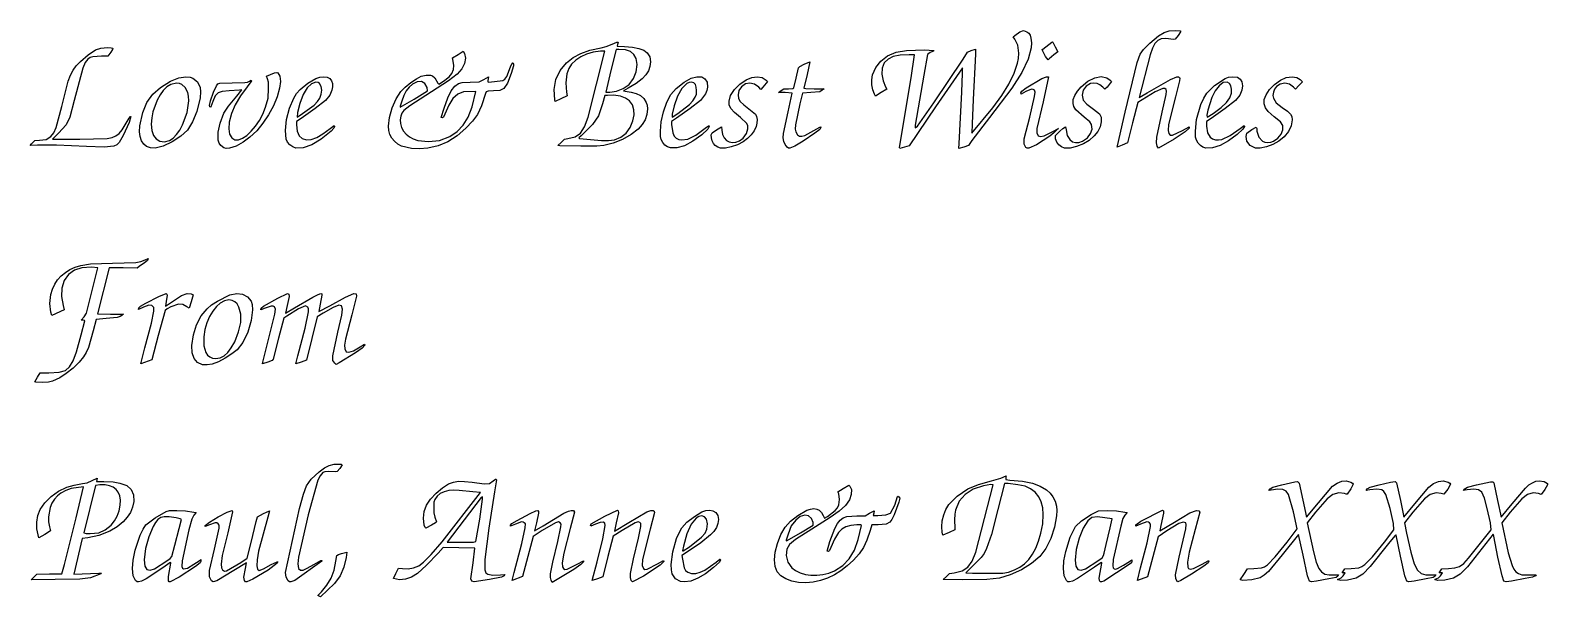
# Model space of a CAD drawing. Header units: millimetres. Extents: x 10 to 134, y 16 to 62.
import ezdxf

# ---------------------------------------------------------------- set-up
doc = ezdxf.new("R2010")
doc.units = ezdxf.units.MM
doc.layers.get('0').update_dxf_attribs({"linetype": 'CONTINUOUS'})

msp = doc.modelspace()

# ---------------------------------------------------------------- linework, layer by layer
at = {"color": 7}
for points in [[(81.12, 52.83), (82.08, 58.55), (82.35, 60.42), (81.9, 60.43), (81.17, 60.4), (80.61, 60.3), (80.18, 60.09), (79.87, 59.77), (79.69, 59.35), (79.66, 58.84), (79.77, 58.31), (79.98, 57.81), (80.08, 57.63), (79.62, 57.33), (79.15, 57.03), (79.07, 57.2), (78.93, 57.56), (78.86, 57.97), (78.85, 58.39), (78.91, 58.78), (79.17, 59.4), (79.59, 59.92), (80.14, 60.34), (80.85, 60.65), (81.68, 60.79), (83.17, 60.83), (83.94, 60.8), (83.9, 60.74), (83.64, 60.61), (83.41, 60.47), (83.1, 58.76), (82.39, 54.66), (82.39, 54.44), (82.58, 54.59), (83.94, 56.49), (86.32, 60.07), (86.68, 60.65), (87, 60.78), (87.35, 60.91), (87.35, 60.48), (87.16, 56.76), (87.06, 54.77), (87.04, 54.01), (88.76, 56.08), (89.5, 57.09), (90.08, 58.03), (90.51, 58.92), (90.79, 59.75), (90.87, 60.14), (90.89, 60.58), (90.82, 61.23), (90.57, 61.71), (90.42, 61.91), (90.56, 62.03), (90.98, 62.31), (91.29, 62.42), (91.54, 62.33), (91.71, 62.21), (91.82, 62.04), (91.89, 61.79), (91.94, 61.41), (91.91, 61), (91.67, 60.07), (91.14, 58.98), (90.33, 57.71), (88.48, 55.28), (87.05, 53.42), (86.76, 52.99), (86.38, 52.87), (85.99, 52.76), (86.01, 53.15), (86.22, 57.36), (86.28, 58.94), (86.27, 59.37), (84.07, 56.18), (81.9, 52.98), (81.53, 52.87), (81.13, 52.75), (81.12, 52.83), (81.12, 52.83)], [(102.24, 52.94), (102.17, 53.21), (102.19, 53.67), (102.65, 55.73), (102.98, 57.17), (103, 57.45), (102.96, 57.6), (102.86, 57.68), (102.7, 57.68), (102.08, 57.39), (100.65, 56.52), (100.22, 54.86), (99.79, 53.22), (99.36, 53.03), (98.95, 52.86), (98.97, 52.96), (99.62, 55.73), (100.6, 59.8), (100.85, 60.49), (101.1, 60.88), (101.62, 61.39), (102.35, 61.98), (102.8, 62.25), (103.22, 62.4), (103.74, 62.44), (104.14, 62.41), (104.13, 62.31), (103.94, 62.02), (103.7, 61.72), (103.56, 61.69), (102.93, 61.77), (102.57, 61.74), (102.29, 61.6), (102.05, 61.36), (101.84, 60.98), (101.65, 60.44), (100.76, 56.93), (101.41, 57.32), (103.31, 58.42), (103.83, 58.63), (103.98, 58.64), (104.07, 58.58), (104.1, 58.51), (104.07, 58.31), (103.73, 56.98), (103.17, 54.73), (103.12, 54.24), (103.18, 53.97), (103.3, 53.85), (103.5, 53.84), (104.31, 54.23), (104.86, 54.54), (104.85, 54.43), (104.52, 54.12), (103.63, 53.52), (102.35, 52.79), (102.24, 52.94), (102.24, 52.94)], [(14.49, 52.92), (12.04, 53.02), (10.47, 53.03), (9.89, 53), (10, 53.14), (10.26, 53.4), (10.64, 53.44), (11.18, 53.5), (11.56, 53.73), (11.81, 54.04), (12.02, 54.48), (12.48, 56.19), (13, 58.26), (13.19, 58.76), (13.4, 59.17), (13.65, 59.53), (13.99, 59.89), (14.63, 60.44), (15.24, 60.83), (15.68, 60.97), (16.22, 61.02), (16.52, 61.01), (16.65, 60.97), (16.62, 60.86), (16.48, 60.65), (16.25, 60.32), (15.72, 60.33), (15.02, 60.28), (14.8, 60.2), (14.61, 60.07), (14.38, 59.81), (14.18, 59.34), (13.49, 56.69), (13.12, 55.31), (12.84, 54.69), (12.21, 54), (11.71, 53.52), (13.96, 53.53), (16.19, 53.57), (16.6, 53.65), (16.9, 53.78), (17.17, 53.97), (17.43, 54.27), (18, 55.24), (18.09, 55.38), (18.14, 55.38), (17.98, 54.89), (17.5, 53.81), (17.18, 53.23), (16.99, 53.06), (16.74, 52.94), (15.93, 52.87), (14.49, 52.92), (14.49, 52.92), (14.49, 52.92)], [(53.28, 52.97), (53.13, 52.99), (53.39, 53.25), (53.66, 53.51), (53.95, 53.56), (54.54, 53.71), (54.98, 54.01), (55.31, 54.53), (55.59, 55.32), (56.97, 60.74), (56.62, 60.74), (56.01, 60.65), (55.47, 60.49), (55, 60.27), (54.58, 59.99), (54.25, 59.67), (54.02, 59.3), (53.86, 58.87), (53.78, 58.14), (53.84, 57.36), (53.87, 57.06), (53.37, 56.82), (52.89, 56.6), (52.87, 56.73), (52.81, 57.6), (52.96, 58.41), (53.3, 59.15), (53.82, 59.78), (54.37, 60.21), (54.99, 60.55), (55.74, 60.81), (56.66, 61.01), (57.08, 61.12), (57.57, 61.31), (57.94, 61.46), (58.05, 61.47), (58.01, 61.27), (57.99, 61.14), (58.58, 61.12), (59.24, 61.07), (59.76, 60.96), (60.16, 60.81), (60.44, 60.59), (60.66, 60.27), (60.71, 59.85), (60.67, 59.47), (60.55, 59.13), (60.34, 58.8), (60.03, 58.47), (59.55, 58.08), (58.89, 57.7), (58.49, 57.49), (58.63, 57.46), (59.13, 57.38), (59.55, 57.27), (59.89, 57.09), (60.17, 56.84), (60.36, 56.53), (60.44, 56.3), (60.46, 56.01), (60.41, 55.53), (60.27, 55.1), (60.04, 54.71), (59.69, 54.33), (59.12, 53.89), (58.41, 53.49), (57.65, 53.19), (56.9, 52.99), (56.32, 52.95), (55, 52.94), (53.28, 52.97), (53.28, 52.97)], [(93.09, 60.3), (92.85, 60.73), (92.81, 60.86), (92.86, 60.91), (93.59, 61.46), (93.64, 61.49), (93.68, 61.46), (93.87, 61.1), (94.08, 60.69), (93.76, 60.44), (93.38, 60.11), (93.29, 60.03), (93.09, 60.3), (93.09, 60.3)], [(41.12, 52.74), (40.32, 52.95), (40, 53.12), (39.73, 53.34), (39.52, 53.59), (39.36, 53.89), (39.27, 54.22), (39.23, 54.58), (39.32, 55.28), (39.55, 56.08), (39.88, 56.83), (40.25, 57.42), (40.61, 57.78), (41.06, 58.15), (41.53, 58.47), (41.93, 58.68), (42.32, 58.77), (42.69, 58.77), (42.86, 58.7), (43.03, 58.55), (43.29, 58.12), (43.36, 58.02), (43.76, 58.26), (44.22, 58.62), (44.44, 58.91), (44.57, 59.23), (44.6, 59.57), (44.54, 59.92), (44.49, 60.18), (44.95, 60.46), (45.37, 60.72), (45.47, 60.53), (45.56, 60.15), (45.48, 59.72), (45.25, 59.28), (44.86, 58.84), (44.15, 58.29), (42.31, 57.1), (41, 56.26), (40.51, 55.87), (40.34, 55.64), (40.24, 55.39), (40.2, 55.11), (40.22, 54.8), (40.32, 54.47), (40.47, 54.17), (40.69, 53.92), (40.95, 53.71), (41.27, 53.54), (41.65, 53.42), (42.53, 53.33), (43.43, 53.42), (44.26, 53.74), (44.87, 54.14), (45.37, 54.66), (45.78, 55.33), (46.1, 56.17), (46.39, 57.42), (45.38, 57.4), (44.92, 57.21), (44.52, 56.85), (44.18, 56.31), (43.86, 55.57), (43.75, 55.31), (43.66, 55.27), (43.56, 55.29), (43.8, 56.07), (44.1, 56.9), (44.38, 57.48), (44.67, 57.86), (44.99, 58.08), (45.28, 58.17), (45.94, 58.19), (46.67, 58.21), (47.05, 58.41), (47.44, 58.62), (47.41, 58.5), (47.37, 58.3), (47.37, 58.22), (47.45, 58.2), (48.61, 58.33), (48.77, 58.44), (48.93, 58.66), (49.25, 59.46), (49.37, 59.76), (49.4, 59.78), (49.44, 59.75), (49.49, 59.67), (49.49, 59.53), (49.3, 58.9), (48.99, 58.11), (48.69, 57.66), (48.37, 57.52), (47.84, 57.47), (47.41, 57.44), (47.25, 57.4), (47.18, 57.27), (46.85, 56.26), (46.53, 55.55), (46.13, 54.99), (45.59, 54.42), (44.86, 53.79), (44.1, 53.31), (43.31, 52.98), (42.47, 52.77), (41.79, 52.72), (41.12, 52.74), (41.12, 52.74), (41.12, 52.74)], [(57.93, 57.45), (58.48, 57.66), (58.95, 58.01), (59.32, 58.48), (59.55, 59.04), (59.62, 59.63), (59.54, 60.14), (59.34, 60.47), (59.06, 60.7), (58.66, 60.83), (58.12, 60.87), (57.9, 60.87), (57.47, 59.14), (57.04, 57.38), (57.37, 57.38), (57.93, 57.45), (57.93, 57.45)], [(71.9, 52.87), (71.74, 53.07), (71.63, 53.32), (71.59, 53.62), (71.6, 53.97), (71.98, 55.75), (72.33, 57.28), (71.76, 57.33), (71.19, 57.34), (71.41, 57.5), (71.63, 57.65), (72.03, 57.65), (72.37, 57.66), (72.45, 57.72), (72.64, 58.53), (72.83, 59.37), (72.94, 59.48), (73.31, 59.67), (73.78, 59.87), (73.54, 58.81), (73.28, 57.7), (73.44, 57.66), (74.11, 57.65), (74.94, 57.65), (74.79, 57.54), (74.59, 57.39), (73.84, 57.33), (73.16, 57.3), (72.95, 56.41), (72.58, 54.7), (72.56, 54.34), (72.63, 54.11), (72.76, 53.88), (72.91, 53.77), (73.1, 53.75), (73.35, 53.82), (74.59, 54.5), (74.66, 54.53), (74.67, 54.46), (74.58, 54.32), (74.17, 54), (73.22, 53.35), (72.53, 52.94), (72.12, 52.77), (72.01, 52.79), (71.9, 52.87), (71.9, 52.87), (71.9, 52.87)], [(19.74, 52.8), (19.42, 52.91), (19.18, 53.11), (18.99, 53.38), (18.88, 53.73), (18.84, 54.12), (18.86, 54.61), (19.1, 55.69), (19.45, 56.52), (19.92, 57.2), (20.55, 57.76), (21.38, 58.26), (22.06, 58.55), (22.63, 58.62), (22.98, 58.61), (23.2, 58.52), (23.58, 58.21), (23.8, 57.75), (23.83, 57.39), (23.8, 56.9), (23.54, 55.78), (23.18, 54.93), (22.77, 54.26), (22.23, 53.77), (21.52, 53.3), (20.77, 52.95), (20.13, 52.78), (19.74, 52.8), (19.74, 52.8)], [(25.76, 52.81), (25.5, 52.99), (25.37, 53.18), (25.29, 53.43), (25.28, 54.08), (25.44, 54.84), (25.76, 55.64), (26.13, 56.23), (26.81, 57.05), (27.23, 57.56), (27.02, 57.54), (26.18, 57.47), (25.61, 57.43), (25.27, 57.32), (25.05, 57.07), (24.86, 56.61), (24.69, 56.16), (24.67, 56.13), (24.61, 56.17), (24.56, 56.29), (24.66, 56.67), (24.9, 57.38), (25.14, 57.89), (25.25, 58.05), (25.43, 58.12), (26.44, 58.14), (27.47, 58.15), (27.7, 58.19), (27.85, 58.28), (27.98, 58.35), (28.01, 58.31), (27.97, 58.21), (27.66, 57.8), (27.1, 57.06), (26.68, 56.34), (26.38, 55.63), (26.19, 54.9), (26.15, 54.37), (26.22, 53.94), (26.39, 53.62), (26.64, 53.46), (26.94, 53.46), (27.28, 53.59), (27.64, 53.83), (28, 54.16), (28.35, 54.58), (28.67, 55.06), (28.95, 55.58), (29.17, 56.13), (29.37, 56.88), (29.41, 57.67), (29.4, 58.19), (29.33, 58.46), (29.25, 58.67), (29.9, 58.95), (30.08, 58.99), (30.17, 58.95), (30.34, 58.67), (30.39, 58.25), (30.32, 57.69), (30.12, 57), (29.81, 56.24), (29.42, 55.51), (28.95, 54.82), (28.44, 54.21), (27.89, 53.68), (27.32, 53.26), (26.76, 52.95), (26.21, 52.79), (25.94, 52.76), (25.76, 52.81), (25.76, 52.81)], [(31.65, 52.79), (31.39, 52.88), (31.16, 53.04), (30.97, 53.27), (30.85, 53.53), (30.81, 54.24), (30.89, 55.13), (31.14, 56.05), (31.49, 56.89), (31.7, 57.26), (31.99, 57.58), (32.62, 58.1), (33.29, 58.5), (33.62, 58.61), (33.93, 58.64), (34.22, 58.6), (34.44, 58.48), (34.57, 58.31), (34.64, 58.09), (34.66, 57.82), (34.61, 57.53), (34.43, 57.12), (34.08, 56.7), (33.24, 56.02), (32.09, 55.22), (31.7, 54.96), (31.7, 54.69), (31.75, 54.18), (31.91, 53.8), (32.16, 53.56), (32.52, 53.46), (32.91, 53.49), (33.36, 53.65), (33.87, 53.95), (34.46, 54.39), (34.79, 54.65), (34.81, 54.55), (34.75, 54.41), (34.53, 54.18), (33.73, 53.52), (32.96, 53.06), (32.26, 52.81), (31.65, 52.79), (31.65, 52.79)], [(62.34, 52.8), (62.1, 52.89), (61.89, 53.03), (61.72, 53.24), (61.59, 53.5), (61.54, 53.74), (61.53, 54.16), (61.59, 54.95), (61.77, 55.77), (62.04, 56.54), (62.38, 57.19), (62.82, 57.68), (63.47, 58.18), (64.05, 58.52), (64.51, 58.63), (64.91, 58.62), (65.16, 58.47), (65.35, 58.2), (65.37, 57.79), (65.33, 57.5), (65.23, 57.24), (64.8, 56.7), (63.97, 56.02), (62.83, 55.23), (62.42, 54.96), (62.42, 54.73), (62.53, 54.03), (62.65, 53.77), (62.81, 53.6), (63.02, 53.5), (63.24, 53.45), (63.78, 53.53), (64.42, 53.85), (65.2, 54.41), (65.47, 54.62), (65.51, 54.62), (65.52, 54.56), (65.41, 54.34), (64.91, 53.88), (64.18, 53.34), (63.5, 52.98), (62.88, 52.8), (62.34, 52.8), (62.34, 52.8), (62.34, 52.8)], [(66.45, 52.79), (66.23, 52.86), (66.01, 53), (65.87, 53.16), (65.76, 53.38), (65.7, 53.63), (65.69, 53.87), (65.77, 54.04), (66.11, 54.28), (66.52, 54.54), (66.56, 54.25), (66.62, 53.9), (66.75, 53.62), (66.94, 53.42), (67.16, 53.29), (67.42, 53.24), (67.71, 53.27), (68, 53.39), (68.3, 53.61), (68.58, 53.97), (68.7, 54.37), (68.69, 54.61), (68.61, 54.8), (68.09, 55.28), (67.6, 55.69), (67.3, 56.02), (67.16, 56.32), (67.15, 56.64), (67.28, 57.1), (67.59, 57.58), (68.03, 58.03), (68.56, 58.39), (69.01, 58.58), (69.46, 58.64), (69.87, 58.57), (70.19, 58.35), (70.29, 58.24), (70.2, 58.1), (69.92, 57.78), (69.74, 57.6), (69.58, 57.77), (69.23, 58.03), (68.85, 58.12), (68.49, 58.05), (68.16, 57.81), (67.95, 57.5), (67.89, 57.14), (67.93, 56.85), (68.07, 56.6), (68.35, 56.33), (68.78, 56.01), (69.32, 55.57), (69.41, 55.38), (69.44, 55.13), (69.43, 54.82), (69.36, 54.55), (69.2, 54.21), (68.96, 53.88), (68.66, 53.57), (68.31, 53.31), (67.84, 53.06), (67.33, 52.88), (66.85, 52.78), (66.45, 52.79), (66.45, 52.79)], [(91.48, 52.83), (91.34, 53.11), (91.34, 53.55), (91.79, 55.33), (92.19, 57.01), (92.23, 57.37), (92.17, 57.54), (92.07, 57.6), (91.94, 57.61), (91.48, 57.42), (91.08, 57.22), (91.05, 57.32), (91.13, 57.45), (91.5, 57.72), (92.79, 58.48), (93.15, 58.63), (93.33, 58.62), (92.88, 56.59), (92.37, 54.38), (92.38, 54.04), (92.47, 53.8), (92.68, 53.74), (92.97, 53.79), (93.62, 54.12), (94.15, 54.38), (93.96, 54.23), (93.76, 54.03), (93.44, 53.75), (92.33, 53.06), (91.72, 52.79), (91.58, 52.78), (91.48, 52.83), (91.48, 52.83), (91.48, 52.83)], [(94.64, 52.79), (94.38, 52.88), (94.16, 53.05), (94, 53.27), (93.91, 53.54), (93.9, 53.81), (94.07, 53.98), (94.25, 54.16), (94.5, 54.39), (94.73, 54.54), (94.76, 54.28), (94.85, 53.82), (95.07, 53.48), (95.29, 53.31), (95.55, 53.24), (95.82, 53.25), (96.12, 53.36), (96.51, 53.63), (96.78, 53.97), (96.9, 54.35), (96.85, 54.72), (96.7, 54.95), (96.25, 55.31), (95.56, 55.93), (95.41, 56.19), (95.34, 56.45), (95.36, 56.77), (95.48, 57.11), (95.7, 57.46), (96.01, 57.82), (96.55, 58.26), (97.11, 58.55), (97.64, 58.65), (98.1, 58.55), (98.38, 58.35), (98.49, 58.24), (98.39, 58.1), (98.12, 57.79), (97.94, 57.61), (97.77, 57.77), (97.54, 57.97), (97.3, 58.08), (97.04, 58.12), (96.78, 58.08), (96.41, 57.87), (96.17, 57.53), (96.08, 57.12), (96.18, 56.72), (96.47, 56.39), (97.02, 55.98), (97.51, 55.59), (97.63, 55.31), (97.64, 54.94), (97.55, 54.54), (97.37, 54.15), (97.06, 53.78), (96.67, 53.42), (96.19, 53.13), (95.63, 52.91), (95.09, 52.79), (94.64, 52.79), (94.64, 52.79), (94.64, 52.79)], [(106.22, 52.79), (105.98, 52.86), (105.77, 52.99), (105.6, 53.18), (105.45, 53.43), (105.38, 53.67), (105.37, 54.16), (105.46, 55.13), (105.82, 56.35), (106.05, 56.89), (106.29, 57.29), (106.94, 57.91), (107.81, 58.48), (108.08, 58.59), (108.38, 58.63), (108.8, 58.6), (109.03, 58.45), (109.18, 58.21), (109.23, 57.9), (109.17, 57.53), (109, 57.12), (108.65, 56.7), (107.81, 56.02), (106.66, 55.22), (106.26, 54.96), (106.28, 54.58), (106.36, 54.03), (106.58, 53.68), (106.77, 53.54), (107, 53.46), (107.25, 53.45), (107.54, 53.5), (108.22, 53.82), (109.02, 54.39), (109.36, 54.65), (109.38, 54.55), (109.26, 54.34), (108.79, 53.91), (108.07, 53.37), (107.39, 53), (106.77, 52.8), (106.22, 52.79), (106.22, 52.79), (106.22, 52.79)], [(110.28, 52.79), (109.85, 53), (109.59, 53.36), (109.52, 53.73), (109.57, 54), (109.99, 54.3), (110.35, 54.49), (110.39, 54.4), (110.41, 54.16), (110.56, 53.69), (110.85, 53.36), (111.05, 53.27), (111.29, 53.25), (111.54, 53.27), (111.77, 53.36), (112.13, 53.61), (112.39, 53.93), (112.53, 54.29), (112.52, 54.65), (112.34, 54.93), (111.83, 55.36), (111.32, 55.78), (111.1, 56.08), (110.99, 56.41), (111.01, 56.77), (111.15, 57.16), (111.44, 57.59), (111.85, 58), (112.33, 58.35), (112.81, 58.57), (113.28, 58.64), (113.68, 58.58), (113.96, 58.4), (114.13, 58.23), (113.85, 57.91), (113.57, 57.61), (113.4, 57.78), (113.07, 58.04), (112.68, 58.11), (112.31, 58.04), (112.01, 57.83), (111.85, 57.62), (111.76, 57.37), (111.72, 57.11), (111.77, 56.87), (111.99, 56.5), (112.47, 56.11), (112.92, 55.8), (113.16, 55.58), (113.27, 55.37), (113.29, 55.1), (113.21, 54.62), (113, 54.15), (112.65, 53.72), (112.2, 53.34), (111.71, 53.07), (111.18, 52.88), (110.68, 52.78), (110.28, 52.79), (110.28, 52.79)], [(21.3, 53.41), (21.59, 53.61), (21.87, 53.89), (22.14, 54.26), (22.37, 54.7), (22.75, 55.71), (22.87, 56.65), (22.85, 57.05), (22.79, 57.34), (22.59, 57.75), (22.31, 58.01), (22.11, 58.09), (21.88, 58.11), (21.41, 58), (21.09, 57.8), (20.79, 57.51), (20.52, 57.14), (20.28, 56.72), (19.93, 55.77), (19.84, 55.26), (19.8, 54.75), (19.85, 54.23), (19.98, 53.83), (20.2, 53.54), (20.51, 53.35), (20.89, 53.31), (21.3, 53.41), (21.3, 53.41), (21.3, 53.41)], [(32.2, 55.61), (33.15, 56.31), (33.43, 56.61), (33.62, 56.89), (33.73, 57.21), (33.77, 57.54), (33.72, 57.84), (33.6, 58.07), (33.48, 58.16), (33.3, 58.18), (32.93, 58.06), (32.58, 57.72), (32.26, 57.18), (31.98, 56.45), (31.79, 55.7), (31.76, 55.33), (32.2, 55.61), (32.2, 55.61), (32.2, 55.61)], [(41.34, 56.79), (42.44, 57.48), (42.4, 57.74), (42.22, 58.08), (41.94, 58.24), (41.59, 58.23), (41.21, 58.04), (40.94, 57.79), (40.7, 57.48), (40.5, 57.1), (40.34, 56.64), (40.2, 56.21), (40.21, 56.15), (41.34, 56.79), (41.34, 56.79), (41.34, 56.79)], [(62.96, 55.63), (63.92, 56.36), (64.19, 56.66), (64.37, 56.96), (64.47, 57.21), (64.48, 57.51), (64.46, 57.79), (64.39, 58), (64.26, 58.13), (64.08, 58.19), (63.88, 58.17), (63.68, 58.08), (63.29, 57.68), (62.93, 57.05), (62.64, 56.24), (62.49, 55.57), (62.48, 55.31), (62.96, 55.63), (62.96, 55.63)], [(106.81, 55.63), (107.47, 56.11), (107.92, 56.52), (108.19, 56.9), (108.32, 57.3), (108.33, 57.62), (108.27, 57.89), (108.15, 58.09), (107.97, 58.18), (107.65, 58.15), (107.31, 57.9), (106.98, 57.48), (106.71, 56.92), (106.39, 55.89), (106.31, 55.48), (106.32, 55.33), (106.81, 55.63), (106.81, 55.63)], [(57.76, 53.47), (58.28, 53.68), (58.71, 54.01), (59.05, 54.47), (59.27, 55.02), (59.36, 55.5), (59.35, 55.91), (59.23, 56.32), (59, 56.65), (58.67, 56.89), (58.24, 57.05), (57.69, 57.12), (57.18, 57.11), (56.96, 57.09), (56.78, 56.41), (56.46, 55.44), (55.95, 54.71), (55.04, 53.8), (54.85, 53.63), (54.89, 53.58), (56.7, 53.4), (57.26, 53.4), (57.76, 53.47), (57.76, 53.47), (57.76, 53.47)], [(10.33, 33.58), (10.27, 33.61), (10.49, 33.99), (10.71, 34.36), (11.4, 34.36), (12.26, 34.4), (12.76, 34.56), (13.11, 34.85), (13.4, 35.33), (13.68, 36.07), (14.06, 37.47), (14.35, 38.61), (14.34, 38.66), (14.22, 38.67), (14.07, 38.67), (14.29, 38.96), (14.5, 39.24), (14.97, 41.1), (15.42, 42.97), (14.91, 43.01), (14.11, 42.97), (13.5, 42.77), (13.01, 42.41), (12.67, 41.92), (12.47, 41.3), (12.45, 40.62), (12.59, 39.87), (12.66, 39.51), (11.64, 39.05), (11.56, 39.33), (11.5, 40.05), (11.56, 40.77), (11.7, 41.21), (11.89, 41.62), (12.13, 41.99), (12.42, 42.31), (12.76, 42.59), (13.13, 42.83), (13.56, 43.03), (14.02, 43.17), (14.82, 43.3), (16.62, 43.35), (18.53, 43.41), (18.94, 43.49), (19.29, 43.63), (19.56, 43.72), (19.49, 43.58), (19.25, 43.39), (18.82, 43.07), (18.64, 42.93), (17.5, 42.96), (16.34, 42.96), (15.39, 39.2), (16.46, 39.18), (17.53, 39.18), (17.4, 39.07), (17.24, 38.97), (17.01, 38.9), (16.11, 38.8), (15.29, 38.73), (15.04, 37.81), (14.65, 36.44), (14.46, 36.03), (14.24, 35.66), (13.89, 35.22), (13.39, 34.75), (12.84, 34.29), (12.3, 33.94), (11.72, 33.68), (11.39, 33.59), (10.91, 33.57), (10.33, 33.58), (10.33, 33.58), (10.33, 33.58)], [(19.27, 36.4), (19.82, 38.44), (20.02, 39.41), (20.01, 39.72), (19.86, 39.88), (19.59, 39.9), (19.16, 39.73), (18.76, 39.56), (18.78, 39.68), (18.92, 39.82), (19.36, 40.08), (20.41, 40.62), (21.03, 40.86), (21.09, 40.82), (21.11, 40.72), (21.03, 40.21), (20.96, 39.82), (21.54, 40.21), (22.28, 40.69), (22.74, 40.86), (23.08, 40.83), (23.24, 40.74), (23.07, 40.19), (22.9, 39.67), (22.72, 39.78), (22.4, 39.95), (22.03, 39.98), (21.4, 39.77), (21.1, 39.61), (20.93, 39.46), (20.37, 37.41), (19.84, 35.43), (18.94, 35.09), (19.27, 36.4), (19.27, 36.4)], [(23.99, 35.02), (23.59, 35.21), (23.31, 35.54), (23.15, 36.01), (23.12, 36.59), (23.26, 37.48), (23.52, 38.3), (23.9, 39.02), (24.38, 39.61), (24.75, 39.92), (25.23, 40.24), (26.25, 40.74), (26.81, 40.86), (27.29, 40.81), (27.69, 40.59), (27.98, 40.22), (28.08, 39.95), (28.1, 39.53), (27.99, 38.64), (27.71, 37.7), (27.31, 36.85), (26.85, 36.25), (26.4, 35.91), (25.86, 35.56), (25.3, 35.27), (24.8, 35.07), (24.38, 35), (23.99, 35.02), (23.99, 35.02), (23.99, 35.02)], [(25.45, 35.58), (25.78, 35.75), (26.08, 36.02), (26.36, 36.4), (26.64, 36.9), (26.96, 37.71), (27.13, 38.48), (27.14, 39.18), (26.99, 39.75), (26.83, 40.01), (26.65, 40.19), (26.43, 40.29), (26.15, 40.33), (25.8, 40.26), (25.46, 40.08), (25.14, 39.8), (24.84, 39.42), (24.57, 38.97), (24.36, 38.46), (24.19, 37.9), (24.1, 37.31), (24.1, 36.58), (24.28, 36.02), (24.42, 35.81), (24.6, 35.66), (24.82, 35.56), (25.07, 35.53), (25.45, 35.58), (25.45, 35.58)], [(34.84, 35.15), (34.69, 35.37), (34.67, 35.74), (35.1, 37.7), (35.41, 39.08), (35.46, 39.59), (35.38, 39.85), (35.17, 39.9), (34.71, 39.71), (33.89, 39.24), (33.4, 38.95), (32.96, 37.17), (32.52, 35.4), (32.09, 35.24), (31.64, 35.1), (31.8, 35.75), (32.41, 38.01), (32.68, 39.35), (32.68, 39.61), (32.62, 39.74), (32.44, 39.84), (31.87, 39.6), (30.9, 38.99), (30.67, 38.83), (30.24, 37.21), (29.79, 35.49), (29.7, 35.38), (29.36, 35.24), (28.93, 35.1), (28.95, 35.24), (29.93, 39.18), (29.98, 39.57), (29.89, 39.76), (29.78, 39.83), (29.63, 39.83), (29.14, 39.66), (28.79, 39.52), (28.81, 39.65), (29.01, 39.82), (30.18, 40.49), (30.97, 40.87), (31.08, 40.8), (31.09, 40.62), (30.93, 39.88), (30.79, 39.25), (31.53, 39.68), (33.03, 40.57), (33.48, 40.79), (33.71, 40.86), (33.79, 40.83), (33.79, 40.72), (33.65, 40), (33.54, 39.38), (34.43, 39.86), (35.73, 40.57), (36.41, 40.86), (36.58, 40.84), (36.62, 40.64), (36.23, 39.11), (35.72, 37.12), (35.64, 36.62), (35.65, 36.32), (35.77, 36.09), (36, 36.04), (36.38, 36.17), (36.91, 36.48), (37.27, 36.7), (37.3, 36.63), (37.08, 36.39), (36.55, 35.99), (35.21, 35.18), (34.94, 35.05), (34.84, 35.15), (34.84, 35.15), (34.84, 35.15)], [(31.02, 17.3), (30.86, 17.61), (30.79, 17.98), (31.96, 23.22), (32.28, 24.4), (32.53, 25.1), (32.91, 25.63), (33.57, 26.25), (33.99, 26.56), (34.39, 26.76), (34.78, 26.87), (35.17, 26.88), (35.37, 26.86), (35.45, 26.81), (35.26, 26.51), (35.03, 26.26), (34.87, 26.24), (34.35, 26.26), (34.02, 26.24), (33.87, 26.18), (33.65, 25.92), (33.46, 25.55), (32.66, 22.7), (31.86, 19.25), (31.81, 18.69), (31.88, 18.31), (32.02, 18.18), (32.24, 18.18), (32.58, 18.33), (33.12, 18.63), (33.69, 18.96), (33.78, 18.98), (33.77, 18.91), (31.57, 17.34), (31.24, 17.21), (31.12, 17.23), (31.02, 17.3), (31.02, 17.3), (31.02, 17.3)], [(10.2, 17.62), (10.43, 17.86), (11.46, 17.87), (12.48, 17.88), (12.69, 18.65), (13.66, 22.46), (14.24, 25.02), (13.24, 24.87), (12.81, 24.72), (12.4, 24.5), (12.11, 24.27), (11.86, 23.99), (11.66, 23.67), (11.51, 23.32), (11.37, 22.55), (11.38, 22.14), (11.46, 21.74), (11.54, 21.39), (11.07, 21.11), (10.6, 20.83), (10.53, 21.06), (10.42, 21.56), (10.42, 22.11), (10.51, 22.65), (10.7, 23.15), (11.07, 23.7), (11.59, 24.22), (12.21, 24.65), (12.89, 24.97), (13.48, 25.14), (14.17, 25.27), (14.55, 25.34), (14.95, 25.53), (15.36, 25.73), (15.34, 25.59), (15.31, 25.44), (15.91, 25.44), (16.67, 25.42), (17.23, 25.32), (17.79, 25.11), (18.16, 24.79), (18.35, 24.36), (18.36, 23.81), (18.26, 23.34), (18.09, 22.91), (17.84, 22.52), (17.51, 22.14), (17.02, 21.72), (16.41, 21.38), (15.5, 21.02), (14.59, 20.84), (14.14, 20.76), (13.46, 17.85), (15.5, 17.92), (15.72, 17.93), (15.67, 17.88), (14.82, 17.56), (13.95, 17.45), (11.93, 17.4), (9.96, 17.38), (10.2, 17.62), (10.2, 17.62), (10.2, 17.62)], [(15.5, 21.25), (16.03, 21.48), (16.51, 21.87), (16.8, 22.21), (17.02, 22.6), (17.17, 23.03), (17.25, 23.51), (17.27, 23.92), (17.22, 24.27), (17.1, 24.57), (16.93, 24.8), (16.69, 24.98), (16.39, 25.1), (16.02, 25.16), (15.6, 25.17), (15.22, 25.13), (14.27, 21.24), (14.46, 21.19), (14.8, 21.17), (15.5, 21.25), (15.5, 21.25), (15.5, 21.25)], [(46.08, 17.28), (46, 17.47), (46.17, 18.77), (46.32, 19.97), (45.01, 20.01), (43.71, 20.03), (43.3, 19.56), (42.36, 18.58), (41.63, 17.91), (41.13, 17.6), (40.63, 17.43), (40.14, 17.39), (39.65, 17.48), (39.83, 17.91), (40.06, 18.33), (40.38, 18.3), (40.84, 18.28), (41.29, 18.36), (41.72, 18.54), (42.12, 18.83), (42.74, 19.45), (43.65, 20.5), (46.79, 24.55), (46.16, 24.61), (45.03, 24.71), (44.55, 24.73), (44.19, 24.7), (43.8, 24.6), (43.48, 24.45), (43.23, 24.24), (43.05, 23.98), (42.96, 23.74), (42.95, 23.31), (42.97, 22.88), (43.05, 22.53), (43.17, 22.14), (43.09, 22.05), (42.77, 21.86), (42.31, 21.62), (42.24, 21.68), (42.17, 21.86), (42.11, 22.44), (42.16, 22.98), (42.36, 23.5), (42.69, 24), (43.14, 24.5), (43.66, 24.94), (44.17, 25.25), (44.56, 25.4), (44.97, 25.46), (45.46, 25.45), (46.11, 25.38), (47.08, 25.26), (47.51, 25.29), (47.82, 25.51), (48.01, 25.64), (48.06, 25.63), (48.08, 25.57), (47.92, 24.61), (47.45, 21.61), (47.13, 19.04), (47.13, 18.19), (47.22, 17.97), (47.38, 17.84), (47.8, 17.77), (48.41, 17.78), (48.77, 17.81), (48.73, 17.71), (48.5, 17.6), (47.53, 17.41), (46.27, 17.21), (46.08, 17.28), (46.08, 17.28)], [(72.84, 17.17), (72.28, 17.27), (71.79, 17.46), (71.39, 17.72), (71.1, 18.05), (70.92, 18.49), (70.86, 19.02), (70.92, 19.64), (71.11, 20.36), (71.39, 21.1), (71.74, 21.69), (72.19, 22.19), (72.79, 22.66), (73.52, 23.09), (73.82, 23.19), (74.1, 23.23), (74.34, 23.19), (74.54, 23.09), (74.72, 22.91), (74.86, 22.66), (74.96, 22.44), (75.21, 22.59), (75.84, 23.06), (76.03, 23.29), (76.15, 23.53), (76.2, 23.97), (76.14, 24.43), (76.07, 24.61), (76.51, 24.87), (76.96, 25.14), (77.04, 25.05), (77.17, 24.78), (77.16, 24.39), (77.01, 23.94), (76.68, 23.49), (76.17, 23.02), (75.44, 22.5), (73.92, 21.54), (72.58, 20.68), (72.09, 20.27), (71.87, 19.89), (71.83, 19.38), (71.96, 18.84), (72.28, 18.38), (72.59, 18.14), (72.97, 17.95), (73.4, 17.83), (73.86, 17.76), (74.35, 17.76), (74.84, 17.82), (75.33, 17.94), (75.8, 18.13), (76.46, 18.55), (76.99, 19.11), (77.42, 19.82), (77.74, 20.7), (78, 21.83), (77.93, 21.88), (77.62, 21.89), (77.13, 21.85), (76.73, 21.74), (76.4, 21.55), (76.12, 21.27), (75.79, 20.73), (75.49, 20.04), (75.38, 19.78), (75.3, 19.7), (75.2, 19.74), (75.42, 20.53), (75.83, 21.59), (76.04, 21.99), (76.26, 22.28), (76.51, 22.47), (76.79, 22.58), (77.63, 22.63), (78.31, 22.64), (78.67, 22.85), (79.05, 23.05), (79.01, 22.85), (78.96, 22.65), (79.33, 22.66), (80, 22.71), (80.38, 22.86), (80.73, 23.51), (80.96, 24.22), (80.98, 24.25), (81.05, 24.19), (81.15, 24.09), (81.05, 23.76), (80.68, 22.72), (80.49, 22.34), (80.32, 22.11), (80.02, 21.96), (79.38, 21.9), (78.85, 21.88), (78.71, 21.42), (78.45, 20.64), (78.17, 20.04), (77.82, 19.52), (77.34, 18.99), (76.84, 18.52), (76.32, 18.12), (75.78, 17.78), (75.21, 17.52), (74.64, 17.32), (74.05, 17.2), (73.45, 17.15), (72.84, 17.17), (72.84, 17.17), (72.84, 17.17)], [(84.69, 17.4), (84.97, 17.65), (85.22, 17.9), (85.59, 17.95), (86.24, 18.12), (86.72, 18.42), (87.08, 18.91), (87.38, 19.65), (88.79, 25.18), (88.59, 25.19), (88.01, 25.09), (87.16, 24.81), (86.49, 24.39), (86.01, 23.82), (85.71, 23.1), (85.65, 22.77), (85.63, 22.29), (85.65, 21.62), (85.66, 21.48), (85.18, 21.26), (84.68, 21.05), (84.61, 21.28), (84.58, 21.73), (84.62, 22.22), (84.74, 22.7), (84.92, 23.15), (85.17, 23.56), (85.84, 24.24), (86.71, 24.84), (87.59, 25.21), (88.66, 25.49), (89.41, 25.73), (89.85, 25.91), (89.84, 25.79), (89.84, 25.61), (90.15, 25.56), (91.2, 25.46), (92.01, 25.3), (92.65, 25.07), (93.16, 24.76), (93.46, 24.49), (93.69, 24.18), (93.86, 23.83), (93.97, 23.43), (94.01, 23.08), (93.99, 22.64), (93.82, 21.69), (93.52, 20.77), (93.11, 19.95), (92.61, 19.3), (91.94, 18.73), (91.1, 18.21), (90.19, 17.78), (89.32, 17.52), (88.26, 17.42), (86.25, 17.39), (84.69, 17.4), (84.69, 17.4), (84.69, 17.4)], [(90.05, 18.02), (90.53, 18.19), (90.97, 18.41), (91.36, 18.7), (91.71, 19.06), (92.02, 19.49), (92.28, 19.99), (92.51, 20.56), (92.7, 21.2), (92.85, 21.97), (92.89, 22.73), (92.85, 23.29), (92.73, 23.77), (92.52, 24.19), (92.22, 24.56), (91.86, 24.85), (91.41, 25.05), (90.82, 25.18), (90.01, 25.27), (89.72, 25.29), (89.18, 23.14), (88.65, 21.11), (88.25, 19.95), (88.05, 19.55), (87.8, 19.22), (87.08, 18.49), (86.56, 17.97), (87.11, 17.93), (88.62, 17.92), (89.58, 17.94), (90.05, 18.02), (90.05, 18.02), (90.05, 18.02)], [(114.71, 17.27), (114.54, 17.72), (114.19, 19.4), (113.82, 21.11), (112.47, 19.42), (111.35, 18.08), (111, 17.76), (110.68, 17.56), (109.99, 17.37), (109.24, 17.34), (109.02, 17.37), (109.32, 17.83), (109.62, 18.29), (110.15, 18.31), (110.77, 18.37), (111.02, 18.46), (111.28, 18.62), (111.9, 19.26), (112.87, 20.46), (113.69, 21.57), (113.4, 22.96), (113, 24.38), (112.8, 24.65), (112.52, 24.8), (112.12, 24.82), (111.58, 24.74), (111.39, 24.72), (111.48, 24.85), (111.72, 24.97), (112.45, 25.17), (113.52, 25.43), (113.73, 25.44), (113.87, 25.3), (114.18, 23.92), (114.47, 22.52), (115.44, 23.69), (116.6, 25.06), (116.97, 25.32), (117.35, 25.47), (117.73, 25.49), (118.1, 25.4), (118.25, 25.32), (118.3, 25.24), (118.09, 24.85), (117.81, 24.42), (117.73, 24.4), (117.57, 24.45), (117.11, 24.51), (116.63, 24.39), (116.16, 24.03), (115.21, 22.94), (114.53, 22.06), (115.03, 19.69), (115.27, 18.84), (115.47, 18.31), (115.69, 18.04), (115.98, 17.86), (116.33, 17.78), (116.77, 17.78), (117.1, 17.8), (117.04, 17.69), (116.89, 17.58), (116.31, 17.46), (115.3, 17.27), (114.87, 17.21), (114.71, 17.27), (114.71, 17.27), (114.71, 17.27)], [(122.68, 17.27), (122.52, 17.72), (122.17, 19.33), (121.82, 21.04), (121.78, 21.07), (121.7, 21), (121.19, 20.37), (119.68, 18.47), (119.09, 17.86), (118.54, 17.51), (117.83, 17.35), (117.27, 17.34), (117.07, 17.37), (117.02, 17.41), (117.19, 17.48), (117.32, 17.55), (117.48, 17.72), (117.64, 17.95), (117.51, 17.97), (117.38, 17.97), (117.49, 18.13), (117.6, 18.29), (118.12, 18.31), (118.75, 18.37), (119, 18.47), (119.26, 18.63), (119.88, 19.27), (120.85, 20.47), (121.63, 21.48), (121.59, 21.99), (121.31, 23.22), (120.97, 24.37), (120.81, 24.62), (120.63, 24.76), (120.22, 24.82), (119.66, 24.76), (119.36, 24.72), (119.45, 24.85), (119.69, 24.97), (120.42, 25.17), (121.36, 25.4), (121.74, 25.44), (121.84, 25.35), (122.16, 23.9), (122.45, 22.52), (123.35, 23.61), (124.5, 24.98), (124.88, 25.28), (125.28, 25.45), (125.68, 25.5), (126.07, 25.4), (126.22, 25.32), (126.27, 25.23), (126.04, 24.81), (125.72, 24.4), (125.5, 24.47), (125.08, 24.51), (124.6, 24.39), (124.13, 24.03), (123.18, 22.94), (122.5, 22.06), (122.67, 21.2), (123.01, 19.66), (123.29, 18.7), (123.55, 18.17), (123.86, 17.9), (124.24, 17.79), (124.74, 17.78), (125.07, 17.8), (125.01, 17.69), (124.86, 17.58), (124.28, 17.46), (123.28, 17.27), (122.85, 17.21), (122.68, 17.27), (122.68, 17.27), (122.68, 17.27)], [(130.65, 17.27), (130.49, 17.7), (130.16, 19.25), (129.81, 20.97), (129.76, 21.13), (129.16, 20.37), (127.65, 18.46), (127.06, 17.86), (126.51, 17.51), (125.8, 17.35), (125.24, 17.34), (125.04, 17.37), (124.99, 17.41), (125.16, 17.48), (125.29, 17.55), (125.45, 17.72), (125.61, 17.95), (125.48, 17.97), (125.35, 17.97), (125.46, 18.13), (125.57, 18.29), (126.1, 18.31), (126.62, 18.36), (127, 18.48), (127.35, 18.73), (127.75, 19.15), (129.61, 21.48), (129.55, 22.05), (129.28, 23.24), (129.05, 24.08), (128.83, 24.56), (128.57, 24.77), (128.19, 24.82), (127.63, 24.76), (127.34, 24.72), (127.43, 24.84), (127.66, 24.97), (128.39, 25.17), (129.54, 25.43), (129.75, 25.42), (129.83, 25.33), (130.13, 23.9), (130.42, 22.52), (131.32, 23.61), (132.4, 24.9), (132.7, 25.18), (132.98, 25.34), (133.26, 25.46), (133.54, 25.49), (133.95, 25.44), (134.22, 25.29), (134.23, 25.17), (134.01, 24.8), (133.69, 24.39), (133.48, 24.47), (133.05, 24.51), (132.58, 24.39), (132.1, 24.03), (131.15, 22.94), (130.48, 22.06), (131, 19.59), (131.32, 18.55), (131.47, 18.25), (131.63, 18.05), (131.85, 17.9), (132.1, 17.8), (132.84, 17.78), (133.29, 17.8), (133.22, 17.7), (133, 17.61), (132.38, 17.48), (131.27, 17.28), (130.82, 17.21), (130.65, 17.27), (130.65, 17.27), (130.65, 17.27)], [(46.41, 20.52), (46.72, 22.35), (46.95, 24), (46.94, 24.19), (46.84, 24.13), (44.06, 20.48), (45.23, 20.46), (46.22, 20.47), (46.41, 20.52), (46.41, 20.52)], [(18.51, 17.34), (18.32, 17.7), (18.26, 18.3), (18.31, 18.99), (18.49, 19.82), (18.89, 21.04), (19.13, 21.53), (19.36, 21.88), (20.12, 22.48), (21.01, 22.99), (21.3, 23.06), (21.9, 23.07), (22.62, 23.05), (23.28, 22.94), (23.47, 22.91), (23.3, 22.69), (23.12, 22.37), (22.89, 21.49), (22.32, 18.93), (22.31, 18.47), (22.35, 18.34), (22.44, 18.28), (22.76, 18.34), (23.29, 18.66), (23.72, 18.94), (23.87, 19.04), (23.87, 18.92), (23.81, 18.77), (23.43, 18.48), (22.1, 17.6), (21.36, 17.21), (21.27, 17.23), (21.21, 17.31), (21.2, 17.65), (21.41, 18.76), (21.41, 18.8), (21.33, 18.78), (20.76, 18.38), (19.39, 17.47), (19.01, 17.27), (18.76, 17.21), (18.64, 17.23), (18.51, 17.34), (18.51, 17.34)], [(20.07, 18.28), (21.09, 18.93), (21.35, 19.12), (21.49, 19.29), (21.74, 20.22), (22.08, 21.59), (22.27, 22.33), (22.18, 22.39), (21.84, 22.46), (21.27, 22.55), (20.87, 22.56), (20.59, 22.49), (20.35, 22.32), (20.15, 22.09), (19.95, 21.77), (19.59, 20.91), (19.33, 19.94), (19.22, 19.02), (19.27, 18.5), (19.44, 18.23), (19.7, 18.17), (20.07, 18.28), (20.07, 18.28)], [(24.73, 17.29), (24.58, 17.62), (24.58, 18.15), (24.98, 19.91), (25.36, 21.62), (25.37, 21.86), (25.29, 21.98), (25.18, 22.05), (25.03, 22.05), (24.56, 21.88), (24.21, 21.75), (24.22, 21.85), (24.57, 22.11), (25.29, 22.54), (26.03, 22.93), (26.42, 23.08), (26.47, 22.95), (26.07, 21.25), (25.62, 19.39), (25.52, 18.66), (25.55, 18.38), (25.65, 18.19), (25.79, 18.1), (25.98, 18.12), (27.15, 18.8), (27.67, 19.15), (27.99, 20.45), (28.4, 22.16), (28.5, 22.56), (28.99, 22.81), (29.49, 23.05), (29.34, 22.53), (28.59, 19.73), (28.47, 19.02), (28.44, 18.53), (28.5, 18.25), (28.65, 18.16), (29, 18.28), (29.63, 18.63), (30.11, 18.87), (30.17, 18.85), (30.13, 18.75), (29.37, 18.17), (28.13, 17.44), (27.62, 17.22), (27.51, 17.23), (27.44, 17.32), (27.4, 17.61), (27.52, 18.3), (27.6, 18.78), (26.58, 18.15), (25.17, 17.29), (24.88, 17.21), (24.73, 17.29), (24.73, 17.29)], [(52.58, 17.36), (52.52, 17.58), (52.52, 17.87), (52.7, 18.83), (53.11, 20.52), (53.37, 21.74), (53.38, 21.96), (53.31, 22.07), (53.17, 22.13), (52.92, 22.07), (51.83, 21.44), (51.09, 20.94), (50.66, 19.29), (50.23, 17.66), (49.37, 17.33), (49.53, 17.98), (50.17, 20.37), (50.43, 21.64), (50.48, 21.97), (50.37, 22.06), (50.27, 22.12), (50.15, 22.13), (49.65, 21.94), (49.24, 21.78), (49.25, 21.87), (49.36, 22), (49.78, 22.26), (50.86, 22.83), (51.32, 23.04), (51.48, 23.07), (51.52, 23), (51.52, 22.84), (51.36, 22.07), (51.21, 21.39), (51.91, 21.8), (53.62, 22.84), (53.98, 23.02), (54.21, 23.08), (54.41, 23.06), (54.48, 22.92), (54.14, 21.58), (53.6, 19.57), (53.48, 18.77), (53.49, 18.44), (53.58, 18.32), (53.7, 18.24), (53.87, 18.25), (54.7, 18.68), (55.23, 18.95), (55.23, 18.86), (54.99, 18.63), (54.43, 18.23), (52.94, 17.32), (52.66, 17.17), (52.58, 17.36), (52.58, 17.36)], [(59.14, 17.34), (59.08, 17.58), (59.08, 17.91), (59.33, 19.11), (59.74, 20.79), (59.92, 21.75), (59.93, 22), (59.85, 22.09), (59.7, 22.13), (59.46, 22.07), (58.39, 21.44), (57.64, 20.97), (57.22, 19.31), (56.8, 17.64), (56.37, 17.47), (55.93, 17.32), (56.33, 18.87), (56.81, 20.74), (57.01, 21.85), (56.96, 22.04), (56.83, 22.12), (56.58, 22.09), (56.21, 21.95), (55.81, 21.78), (55.8, 21.85), (55.86, 21.97), (56.98, 22.61), (58.01, 23.09), (58.07, 23.05), (58.08, 22.89), (57.91, 22.05), (57.76, 21.38), (58.93, 22.09), (60.42, 22.96), (60.75, 23.08), (60.94, 23.06), (61.01, 23.01), (61.03, 22.9), (60.68, 21.54), (60.05, 19.05), (60.02, 18.56), (60.13, 18.32), (60.26, 18.24), (60.43, 18.26), (61.29, 18.7), (61.78, 18.96), (61.8, 18.89), (61.5, 18.59), (60.13, 17.69), (59.24, 17.21), (59.14, 17.34), (59.14, 17.34), (59.14, 17.34)], [(63.16, 17.25), (62.77, 17.47), (62.5, 17.88), (62.42, 18.2), (62.4, 18.63), (62.54, 19.67), (62.85, 20.76), (63.06, 21.25), (63.29, 21.66), (63.69, 22.1), (64.31, 22.58), (64.93, 22.95), (65.25, 23.06), (65.56, 23.09), (65.83, 23.04), (66.06, 22.91), (66.22, 22.67), (66.27, 22.32), (66.23, 21.99), (66.11, 21.67), (65.91, 21.36), (65.63, 21.06), (64.83, 20.43), (63.74, 19.67), (63.29, 19.38), (63.32, 19.09), (63.46, 18.37), (63.59, 18.15), (63.78, 18), (64.07, 17.89), (64.42, 17.9), (64.77, 18), (65.16, 18.18), (66.08, 18.84), (66.38, 19.07), (66.42, 19.07), (66.44, 19.02), (66.36, 18.82), (65.88, 18.39), (65.22, 17.88), (64.59, 17.51), (64.02, 17.28), (63.5, 17.21), (63.16, 17.25), (63.16, 17.25)], [(63.9, 20.1), (64.9, 20.89), (65.18, 21.22), (65.33, 21.53), (65.38, 21.98), (65.31, 22.36), (65.15, 22.56), (64.91, 22.62), (64.68, 22.57), (64.46, 22.44), (64.05, 21.94), (63.69, 21.16), (63.41, 20.15), (63.33, 19.76), (63.4, 19.77), (63.9, 20.1), (63.9, 20.1), (63.9, 20.1)], [(72.99, 21.25), (74.04, 21.87), (74.04, 22.09), (73.91, 22.41), (73.67, 22.64), (73.35, 22.69), (72.98, 22.57), (72.61, 22.28), (72.25, 21.8), (71.98, 21.14), (71.82, 20.64), (71.84, 20.59), (71.9, 20.61), (72.99, 21.25), (72.99, 21.25)], [(94.8, 17.33), (94.61, 17.7), (94.55, 18.3), (94.59, 18.94), (94.75, 19.71), (95.11, 20.88), (95.55, 21.76), (96.02, 22.21), (96.83, 22.75), (97.42, 23.03), (98.2, 23.07), (98.91, 23.05), (99.57, 22.94), (99.76, 22.91), (99.59, 22.69), (99.43, 22.41), (99.25, 21.79), (98.62, 19.04), (98.59, 18.53), (98.62, 18.38), (98.7, 18.29), (98.82, 18.27), (98.99, 18.31), (99.47, 18.59), (99.95, 18.9), (100.16, 19.03), (100.16, 18.92), (100.12, 18.79), (99.93, 18.63), (97.86, 17.28), (97.68, 17.21), (97.56, 17.23), (97.5, 17.33), (97.48, 17.52), (97.7, 18.76), (97.7, 18.8), (97.62, 18.78), (97.09, 18.41), (95.69, 17.48), (95.3, 17.27), (95.05, 17.21), (94.92, 17.23), (94.8, 17.33), (94.8, 17.33)], [(96.35, 18.28), (97.37, 18.93), (97.72, 19.2), (97.82, 19.37), (97.88, 19.58), (98.04, 20.27), (98.38, 21.64), (98.54, 22.38), (97.34, 22.56), (96.88, 22.49), (96.54, 22.23), (96.16, 21.62), (95.84, 20.79), (95.6, 19.86), (95.51, 19), (95.56, 18.5), (95.73, 18.23), (95.99, 18.17), (96.35, 18.28), (96.35, 18.28), (96.35, 18.28)], [(103.86, 17.25), (103.77, 17.48), (103.74, 17.79), (104.04, 19.25), (104.57, 21.56), (104.62, 21.92), (104.57, 22.05), (104.35, 22.12), (104.01, 22.01), (103.01, 21.41), (102.31, 20.92), (101.88, 19.26), (101.45, 17.64), (100.61, 17.32), (100.86, 18.36), (101.4, 20.41), (101.68, 21.75), (101.68, 21.94), (101.6, 22.05), (101.51, 22.12), (101.38, 22.13), (100.87, 21.94), (100.47, 21.79), (100.48, 21.88), (100.89, 22.19), (102.66, 23.09), (102.74, 23.05), (102.76, 22.86), (102.54, 21.85), (102.44, 21.39), (103.64, 22.11), (104.91, 22.87), (105.44, 23.08), (105.64, 23.05), (105.72, 22.92), (105.35, 21.52), (104.85, 19.64), (104.71, 18.84), (104.74, 18.41), (104.81, 18.3), (104.93, 18.25), (105.21, 18.3), (105.93, 18.68), (106.41, 18.94), (106.47, 18.94), (106.47, 18.9), (106.41, 18.77), (106.05, 18.5), (105.05, 17.84), (104.17, 17.33), (103.93, 17.21), (103.86, 17.25), (103.86, 17.25), (103.86, 17.25)], [(33.57, 16.05), (33.46, 16.09), (33.74, 16.4), (34.2, 16.94), (34.54, 17.53), (34.78, 18.18), (34.92, 18.91), (35.02, 19.37), (35.15, 19.46), (35.4, 19.54), (35.82, 19.65), (35.77, 19.21), (35.57, 18.42), (35.27, 17.71), (34.82, 17.09), (33.68, 16), (33.57, 16.05), (33.57, 16.05)]]:
    msp.add_lwpolyline(points, dxfattribs=at)

doc.saveas('drawing.dxf')
